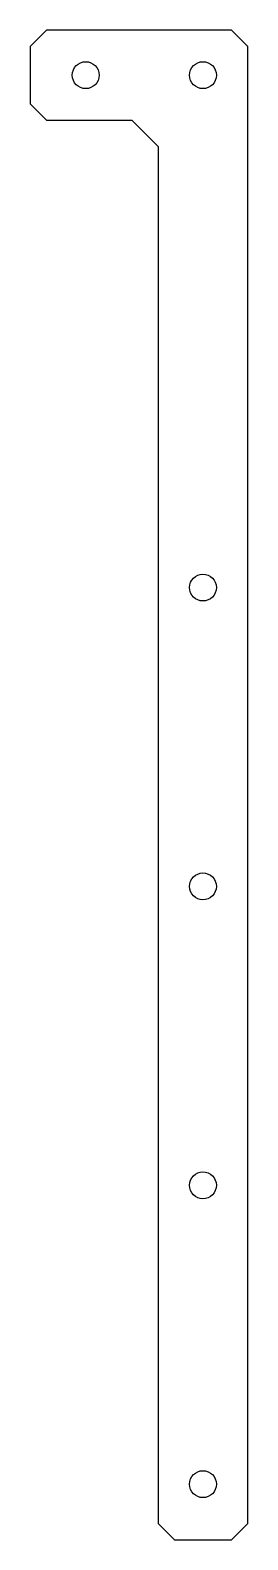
# Model space of a CAD drawing. Header units: millimetres. Extents: x -14 to 12, y -168 to 12.
import ezdxf

# ---------------------------------------------------------------- set-up
doc = ezdxf.new("R2010")
doc.units = ezdxf.units.MM

msp = doc.modelspace()

# ---------------------------------------------------------------- linework, layer by layer
msp.add_lwpolyline([(1, -165.96), (2.95, -167.91), (9.75, -167.91), (11.7, -165.96), (11.7, 9.75), (9.75, 11.7), (-12.29, 11.7), (-14.24, 9.75), (-14.24, 2.95), (-12.29, 1), (-2.13, 1), (1, -2.13)], close=True)
for centre in [(-7.62, 6.35), (6.35, 6.35), (6.35, -54.61), (6.35, -90.17), (6.35, -125.73), (6.35, -161.29)]:
    msp.add_circle(centre, 1.6)

doc.saveas('drawing.dxf')
